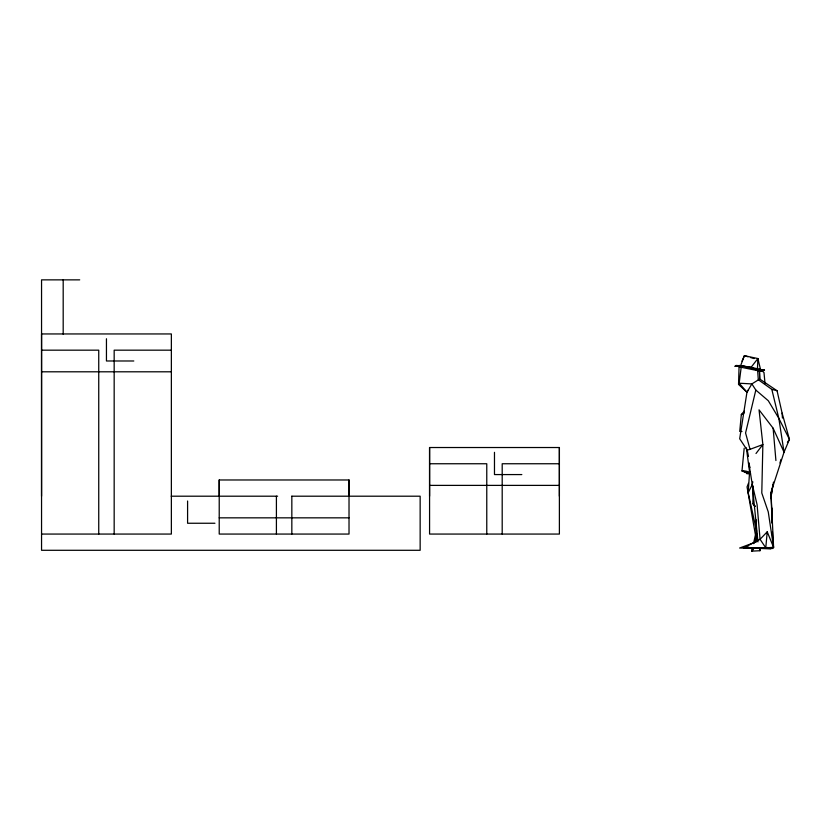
<?xml version="1.0" encoding="UTF-8"?>
<svg xmlns="http://www.w3.org/2000/svg" width="831" height="831" viewBox="0 0 831 831"><rect width="100%" height="100%" fill="white"/><g stroke="black" fill="none" stroke-linecap="round" stroke-linejoin="round"><path stroke-width="1.25" d="M41.55 496.2L41.55 333.948L171.363 333.948L171.363 534.063L41.55 534.063M219.218 496.2L219.218 479.975L349.02 479.975L349.02 534.063L219.218 534.063L219.218 479.975M349.02 496.2L349.02 479.975M429.575 496.2L429.575 447.525L559.388 447.525L559.388 534.063L429.575 534.063L429.575 447.525M559.388 496.2L559.388 447.525M748.793 548.034L771.137 548.657L739.621 548.024L755.961 541.957L756.459 519.946M755.171 506.422L752.855 503.617L753.27 486.197M771.843 522.803L772.186 509.922L771.552 507.544M748.471 456.375L747.235 450.163L739.683 438.747L746.965 392.19L738.541 384.431L739.06 366.783L741.107 367.177M740.109 365.598L739.372 365.484L750.964 367.499L757.872 358.545L760.51 369.369L757.477 368.715L757.872 358.545L744.379 355.689L742.01 361.194M756.605 531.186L748.18 492.741L749.583 472.008L746.383 447.93M755.961 541.957L756.615 532.931M767.221 531.819L765.777 547.826L743.849 547.847L760.064 539.298L767.221 531.819L773.588 547.338L773.038 548.46L743.849 547.847L748.679 547.141M744.264 411.106L741.314 414.617L739.735 431.455L741.969 431.466M739.06 366.783L741.19 367.271L739.175 383.216L746.965 392.19L751.878 383.912L759.731 379.029L759.461 370.574L759.731 379.029L777.058 390.747L782.106 413.1L789.45 439.36L784.038 452.189L770.971 492.378L772.103 522.969M750.528 473.743L746.809 473.701L745.989 472.559L741.99 470.948L744.181 448.252M757.758 359.678L757.872 358.545M760.24 548.252L759.96 550.714L751.795 551.14L752.356 548.647M772.903 484.712L770.742 498.527L773.495 482.125M753.478 543.64L755.431 534.894L747.048 486.924L748.44 483.351M738.541 384.431L739.175 383.216L751.878 383.912L755.826 390.061L745.573 432.982L750.05 449.332L747.235 450.163M752.844 481.824L752.242 484.234L757.976 541.905M760.573 548.325L759.96 550.714L759.565 548.283M779.956 463.012L780.963 459.429M752.865 547.65L751.795 551.14L753.488 549.27M754.288 542.986L756.792 534.832M740.681 365.547L744.379 355.689L748.025 356.779M748.18 492.741L752.232 484.608M746.965 392.19L748.191 390.092M740.307 365.869L735.082 366.294L736.037 365.495L740.317 365.671M787.404 442.341L789.45 439.36L778.824 418.315L768.301 400.739L755.826 390.061M756.002 453.508L762.868 444.554L759.046 409.849L773.121 428.204L784.038 452.189L778.824 418.315L771.802 389.355L758.308 379.736L757.643 370.636L741.19 367.271M735.082 366.294L736.037 365.495L738.146 366.17M741.314 414.617L744.431 412.737M745.75 367.115L751.099 367.416L752.793 368.704L761.456 371.208L764.478 370.075L760.947 369.566L763.897 370.512L764.478 370.075C754.569 371.021 745.552 364.923 735.799 365.869M750.05 449.332L762.868 444.554L761.788 493.012L768.26 511.906L773.588 547.338L765.777 547.826L760.064 539.298L757.083 504.635L752.242 484.234L748.741 462.659L749.988 467.604M79.714 279.86L41.55 279.86L41.55 550.288L420.154 550.288L420.154 496.2L291.795 496.2M41.55 350.173L98.744 350.173L98.744 534.063M171.363 350.173L114.169 350.173L114.169 534.063M133.801 360.986L106.451 360.986L106.451 338.757M41.55 371.8L171.363 371.8M429.575 463.75L486.769 463.75L486.769 534.063M559.388 463.75L502.194 463.75L502.194 534.063M521.826 474.574L494.476 474.574L494.476 452.334M429.575 485.387L559.388 485.387M171.207 496.2L277.627 496.2M219.218 517.838L349.02 517.838M214.938 523.25L187.588 523.25L187.588 501.02M747.09 471.312L741.99 470.948M749.583 472.008L743.392 471.26L750.3 473.888M741.813 365.682L757.477 368.715M759.243 369.037L760.51 369.369M771.802 389.355L777.058 390.747M750.455 357.507L754.112 358.587M757.643 370.636L759.409 371.166M751.099 367.416L761.456 371.208M767.48 547.452L769.807 548.45M762.027 370.917L763.98 372.485L765.029 383.61M752.855 503.617L755.192 506.235M749.552 471.343L750.05 473.036M773.121 428.204L775.915 460.54M782.106 413.1L782.449 418.045M770.971 492.378L773.588 547.338M772.425 531.892L772.757 540.815M291.837 496.2L291.837 534.063M276.411 496.2L276.411 534.063M63.187 279.86L63.187 334.207"/></g></svg>
